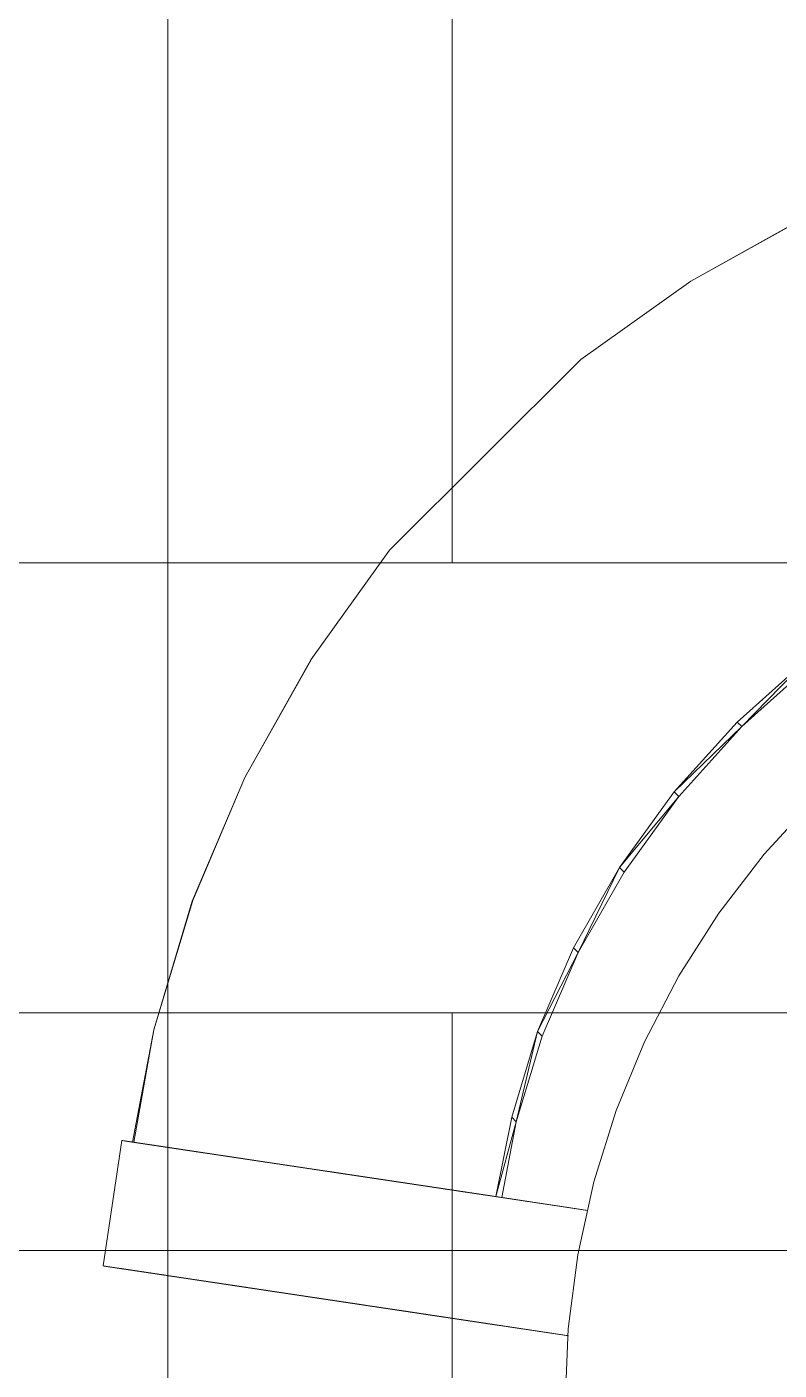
# Model space of a CAD drawing. Extents: x -566 to 72611, y -487 to 32334.
# Drawn here: x 54.28 to 60.97, y 166.58 to 178.51 of the extents above; entities that cross this region are included whole.
import ezdxf

# ---------------------------------------------------------------- set-up
doc = ezdxf.new("R2010")
doc.units = 0
doc.header["$LTSCALE"] = 0.5
doc.header["$MEASUREMENT"] = 0
doc.linetypes.add('HIDDEN', pattern=[0.375, 0.25, -0.125])
doc.layers.add('ceilling', color=141, linetype='CONTINUOUS', lineweight=18)
doc.layers.add('projection', color=153, linetype='HIDDEN', lineweight=9)
doc.layers.add('floor', color=7, linetype='CONTINUOUS', lineweight=5, true_color=0xcfcfcf)
doc.layers.add('layout', color=7, linetype='CONTINUOUS', lineweight=5, true_color=0xcfcfcf)

msp = doc.modelspace()

# ---------------------------------------------------------------- hatches: boundary and pattern name
at = {"layer": 'floor'}
h = msp.add_hatch(dxfattribs=at)
h.set_pattern_fill('ANSI37', color=256, scale=100, angle=45)
h.set_pattern_definition([(90, (243.028, 267.632), (-12.5, 9e-16), []), (180, (243.028, 267.632), (-9e-16, -12.5), [])])
h.paths.add_polyline_path([(253.46925, 349.5), (154.11744, 349.5), (154.11744, 348.5), (101.14781, 348.5), (101.14781, 349.5), (0, 349.5), (0, 344.5), (36, 344.5, -0.33835703), (0, 308.66941), (0, 308.5), (0, 173.75), (253.46925, 173.75)])
h.paths.add_polyline_path([(36, 344.5), (0, 344.5), (0, 308.66941, 0.33835703)], flags=17)
h.paths.add_polyline_path([(253.46925, 173.75), (0, 173.75), (0, 173.74997), (0, 169.75), (253.46925, 169.75)])
h.paths.add_polyline_path([(253.46925, 169.75), (0, 169.75), (0, 149.21137), (36, 149.21137, -0.33835703), (0, 113.38078), (0, 113.21137), (0, 29.94998), (0, -5), (253.46925, -5)])
h.paths.add_polyline_path([(36, 149.21137), (0, 149.21137), (0, 113.38078, 0.33835703)], flags=17)
h.paths.add_polyline_path([(575.25, 169.75), (510, 169.75), (474.75, 169.75), (327.5, 169.75), (285.46925, 169.75), (285.46925, 165.75), (253.46925, 165.75), (253.46925, -5), (263.99725, -5), (263.99725, 95.99051), (287, 95.99051), (287, 97.5), (292, 97.5), (292, -5), (341.25, -5), (341.25, 13.02988), (341.25012, 15.02988), (346.24839, 15.02988, 0.36108524), (374.08728, 41.24999), (346.25012, 41.24999), (346.25012, 42.99999), (341.25, 42.99999), (341.25, 44.99999), (341.25, 97.5), (357.75, 97.5), (405.75, 97.5), (575.25, 97.5)])

# ---------------------------------------------------------------- linework, layer by layer
at = {"layer": 'ceilling'}
for p, q in [((58.06343, 349.5), (58.06343, 173.75)), ((327.5, 173.75), (0, 173.74997)), ((327.5, 169.75), (0, 169.75)), ((58.06343, 169.75), (58.06343, -5))]:
    msp.add_line(p, q, dxfattribs=at)
at = {"layer": 'layout'}
for points in [[(55.08781, 156.91857, -69.72025), (75.89325, 177.7266, -69.73263), (55.08643, 156.91977, -69.73263)], [(75.89325, 177.7266, -69.73263), (55.08781, 156.91857, -69.72025), (75.89455, 177.7253, -69.72025)], [(61.22883, 176.83604, -67.45901), (61.22883, 176.83604, -67.45901), (60.1825, 176.2527, -67.49301), (61.22829, 176.83395, -67.41885)], [(59.2051, 175.55659, -67.51612), (59.2051, 175.55659, -67.51612), (60.1825, 176.2527, -67.49301), (59.20706, 175.5551, -67.55636)], [(59.2051, 175.55659, -67.51612), (59.2051, 175.55659, -67.51612), (57.50632, 173.86343, -67.52867), (59.20542, 175.55519, -67.47594)], [(56.80687, 172.8882, -67.51794), (56.80687, 172.8882, -67.51794), (56.80836, 172.88796, -67.47775), (57.50632, 173.86343, -67.52867)], [(56.80687, 172.8882, -67.51794), (56.80687, 172.8882, -67.51794), (56.80866, 172.88636, -67.55817), (56.21998, 171.84347, -67.49601)], [(60.59625, 172.33523, -76.60426), (60.59625, 172.33523, -76.60426), (60.63689, 172.2944, -77.4938), (61.21859, 172.89183, -76.60138)], [(60.63689, 172.2944, -77.4938), (60.63689, 172.2944, -77.4938), (61.21859, 172.89183, -76.60138), (61.25915, 172.85108, -77.49094)], [(60.59625, 172.33523, -76.60426), (60.59625, 172.33523, -76.60426), (60.03675, 171.71546, -76.60138), (60.63689, 172.2944, -77.4938)], [(60.07731, 171.67471, -77.49094), (60.07731, 171.67471, -77.49094), (60.63689, 172.2944, -77.4938), (60.03675, 171.71546, -76.60138)], [(55.75309, 170.74301, -67.46316), (55.75309, 170.74301, -67.46316), (55.75494, 170.74383, -67.423), (56.21998, 171.84347, -67.49601)], [(60.03675, 171.71546, -76.60138), (60.03675, 171.71546, -76.60138), (59.54914, 171.04306, -76.5928), (60.07731, 171.67471, -77.49094)], [(59.5897, 171.00231, -77.48236), (59.5897, 171.00231, -77.48236), (60.07731, 171.67471, -77.49094), (59.54914, 171.04306, -76.5928)], [(61.2815, 171.64719, -80.51045), (61.2815, 171.64719, -80.51045), (60.83472, 171.16148, -80.51045), (61.2815, 171.64719, -79.38364)], [(60.83472, 171.16148, -79.38364), (60.83472, 171.16148, -79.38364), (61.2815, 171.64719, -79.38364), (60.83472, 171.16148, -80.51045)], [(60.83472, 171.16148, -80.51045), (60.83472, 171.16148, -80.51045), (60.43241, 170.63806, -80.51045), (60.83472, 171.16148, -79.38364)], [(60.43241, 170.63806, -79.38364), (60.43241, 170.63806, -79.38364), (60.83472, 171.16148, -79.38364), (60.43241, 170.63806, -80.51045)], [(59.14154, 170.32904, -76.57867), (59.14154, 170.32904, -76.57867), (59.1821, 170.28829, -77.46822), (59.54914, 171.04306, -76.5928)], [(59.5897, 171.00231, -77.48236), (59.5897, 171.00231, -77.48236), (59.54914, 171.04306, -76.5928), (59.1821, 170.28829, -77.46822)], [(55.75309, 170.74301, -67.46316), (55.75309, 170.74301, -67.46316), (55.75472, 170.74103, -67.50339), (55.41225, 169.6008, -67.41982)], [(60.43241, 170.63806, -80.51045), (60.43241, 170.63806, -80.51045), (60.07748, 170.08102, -80.51045), (60.43241, 170.63806, -79.38364)], [(60.07748, 170.08102, -79.38364), (60.07748, 170.08102, -79.38364), (60.43241, 170.63806, -79.38364), (60.07748, 170.08102, -80.51045)], [(59.14154, 170.32904, -76.57867), (59.14154, 170.32904, -76.57867), (58.82074, 169.58517, -76.55921), (59.1821, 170.28829, -77.46822)], [(58.8613, 169.54442, -77.44877), (58.8613, 169.54442, -77.44877), (59.1821, 170.28829, -77.46822), (58.82074, 169.58517, -76.55921)], [(60.07748, 170.08102, -80.51045), (60.07748, 170.08102, -80.51045), (59.77269, 169.49432, -80.51045), (60.07748, 170.08102, -79.38364)], [(59.77269, 169.49432, -79.38364), (59.77269, 169.49432, -79.38364), (60.07748, 170.08102, -79.38364), (59.77269, 169.49432, -80.51045)], [(55.2332, 168.60109, -67.09033), (55.2332, 168.60109, -67.09033), (55.22258, 168.60268, -67.06297), (55.41225, 169.6008, -67.41982)], [(58.59205, 168.82378, -76.53475), (58.59205, 168.82378, -76.53475), (58.63261, 168.78303, -77.42431), (58.82074, 169.58517, -76.55921)], [(58.8613, 169.54442, -77.44877), (58.8613, 169.54442, -77.44877), (58.82074, 169.58517, -76.55921), (58.63261, 168.78303, -77.42431)], [(59.77269, 169.49432, -80.51045), (59.77269, 169.49432, -80.51045), (59.52022, 168.88253, -80.51045), (59.77269, 169.49432, -79.38364)], [(59.52022, 168.88253, -79.38364), (59.52022, 168.88253, -79.38364), (59.77269, 169.49432, -79.38364), (59.52022, 168.88253, -80.51045)], [(59.52022, 168.88253, -80.51045), (59.52022, 168.88253, -80.51045), (59.322, 168.25015, -80.51045), (59.52022, 168.88253, -79.38364)], [(59.322, 168.25015, -79.38364), (59.322, 168.25015, -79.38364), (59.52022, 168.88253, -79.38364), (59.322, 168.25015, -80.51045)], [(58.59205, 168.82378, -76.53475), (58.59205, 168.82378, -76.53475), (58.44983, 168.11849, -91.33982), (58.63261, 168.78303, -77.42431)], [(58.50498, 168.11018, -91.07691), (58.50498, 168.11018, -91.07691), (58.63261, 168.78303, -77.42431), (58.44983, 168.11849, -91.33982)], [(54.9613, 167.50244, -67.34775), (54.9613, 167.50244, -67.34775), (54.96255, 167.50231, -67.30764), (55.12857, 168.61675, -67.34775)], [(55.12857, 168.61675, -67.34775), (55.12857, 168.61675, -67.34775), (56.14357, 168.46446, -67.56361), (55.21939, 168.60312, -67.56718)], [(56.05469, 168.47779, -67.42873), (56.05469, 168.47779, -67.42873), (56.14357, 168.46446, -67.56361), (55.12857, 168.61675, -67.34775)], [(55.96332, 168.49155, -67.29533), (55.96332, 168.49155, -67.29533), (56.05469, 168.47779, -67.42873), (55.12857, 168.61675, -67.34775)], [(55.12978, 168.61657, -67.30764), (55.12978, 168.61657, -67.30764), (55.96332, 168.49155, -67.29533), (55.12857, 168.61675, -67.34775)], [(55.13552, 168.61574, -67.2679), (55.13552, 168.61574, -67.2679), (55.96332, 168.49155, -67.29533), (55.12978, 168.61657, -67.30764)], [(55.86961, 168.50558, -67.16345), (55.86961, 168.50558, -67.16345), (55.96332, 168.49155, -67.29533), (55.13552, 168.61574, -67.2679)], [(55.14575, 168.61421, -67.22897), (55.14575, 168.61421, -67.22897), (55.86961, 168.50558, -67.16345), (55.13552, 168.61574, -67.2679)], [(55.16033, 168.61201, -67.19132), (55.16033, 168.61201, -67.19132), (55.86961, 168.50558, -67.16345), (55.14575, 168.61421, -67.22897)], [(55.17901, 168.60925, -67.15537), (55.17901, 168.60925, -67.15537), (55.86961, 168.50558, -67.16345), (55.16033, 168.61201, -67.19132)], [(55.84269, 168.50961, -67.12991), (55.84269, 168.50961, -67.12991), (55.86961, 168.50558, -67.16345), (55.17901, 168.60925, -67.15537)], [(55.2017, 168.60583, -67.12155), (55.2017, 168.60583, -67.12155), (55.84269, 168.50961, -67.12991), (55.17901, 168.60925, -67.15537)], [(55.81249, 168.51417, -67.099), (55.81249, 168.51417, -67.099), (55.84269, 168.50961, -67.12991), (55.2017, 168.60583, -67.12155)], [(55.22815, 168.60184, -67.09026), (55.22815, 168.60184, -67.09026), (55.81249, 168.51417, -67.099), (55.2017, 168.60583, -67.12155)], [(55.21939, 168.60312, -67.56718), (55.21939, 168.60312, -67.56718), (56.23003, 168.45149, -67.69993), (55.30749, 168.58988, -67.78764)], [(56.14357, 168.46446, -67.56361), (56.14357, 168.46446, -67.56361), (56.23003, 168.45149, -67.69993), (55.21939, 168.60312, -67.56718)], [(55.77927, 168.51917, -67.07101), (55.77927, 168.51917, -67.07101), (55.81249, 168.51417, -67.099), (55.22815, 168.60184, -67.09026)], [(55.25792, 168.59737, -67.06184), (55.25792, 168.59737, -67.06184), (55.77927, 168.51917, -67.07101), (55.22815, 168.60184, -67.09026)], [(55.74346, 168.52452, -67.0462), (55.74346, 168.52452, -67.0462), (55.77927, 168.51917, -67.07101), (55.25792, 168.59737, -67.06184)], [(55.29084, 168.59242, -67.03663), (55.29084, 168.59242, -67.03663), (55.74346, 168.52452, -67.0462), (55.25792, 168.59737, -67.06184)], [(55.70514, 168.5303, -67.0248), (55.70514, 168.5303, -67.0248), (55.74346, 168.52452, -67.0462), (55.29084, 168.59242, -67.03663)], [(55.3263, 168.58707, -67.01492), (55.3263, 168.58707, -67.01492), (55.70514, 168.5303, -67.0248), (55.29084, 168.59242, -67.03663)], [(55.30749, 168.58988, -67.78764), (55.30749, 168.58988, -67.78764), (56.39535, 168.42676, -67.97672), (55.39279, 168.57712, -68.00909)], [(56.31394, 168.43891, -67.83765), (56.31394, 168.43891, -67.83765), (56.39535, 168.42676, -67.97672), (55.30749, 168.58988, -67.78764)], [(56.23003, 168.45149, -67.69993), (56.23003, 168.45149, -67.69993), (56.31394, 168.43891, -67.83765), (55.30749, 168.58988, -67.78764)], [(55.66498, 168.53631, -67.00702), (55.66498, 168.53631, -67.00702), (55.70514, 168.5303, -67.0248), (55.3263, 168.58707, -67.01492)], [(55.34874, 168.58374, -67.00424), (55.34874, 168.58374, -67.00424), (55.66498, 168.53631, -67.00702), (55.3263, 168.58707, -67.01492)], [(55.62313, 168.54254, -66.99302), (55.62313, 168.54254, -66.99302), (55.66498, 168.53631, -67.00702), (55.34874, 168.58374, -67.00424)], [(55.40361, 168.5755, -66.983), (55.40361, 168.5755, -66.983), (55.62313, 168.54254, -66.99302), (55.34874, 168.58374, -67.00424)], [(55.34874, 168.58374, -67.00424), (55.34874, 168.58374, -67.00424), (55.36405, 168.58142, -66.99698), (55.40361, 168.5755, -66.983)], [(55.39279, 168.57712, -68.00909), (55.39279, 168.57712, -68.00909), (56.47426, 168.41488, -68.11711), (55.47519, 168.56476, -68.23151)], [(56.39535, 168.42676, -67.97672), (56.39535, 168.42676, -67.97672), (56.47426, 168.41488, -68.11711), (55.39279, 168.57712, -68.00909)], [(55.58003, 168.54907, -66.98292), (55.58003, 168.54907, -66.98292), (55.62313, 168.54254, -66.99302), (55.40361, 168.5755, -66.983)], [(55.44753, 168.56892, -66.97688), (55.44753, 168.56892, -66.97688), (55.58003, 168.54907, -66.98292), (55.40361, 168.5755, -66.983)], [(55.53611, 168.55564, -66.97684), (55.53611, 168.55564, -66.97684), (55.58003, 168.54907, -66.98292), (55.44753, 168.56892, -66.97688)], [(55.49176, 168.5623, -66.97481), (55.49176, 168.5623, -66.97481), (55.53611, 168.55564, -66.97684), (55.44753, 168.56892, -66.97688)], [(55.47519, 168.56476, -68.23151), (55.47519, 168.56476, -68.23151), (56.62436, 168.3924, -68.40167), (55.55488, 168.55279, -68.45486)], [(56.55063, 168.4034, -68.25877), (56.55063, 168.4034, -68.25877), (56.62436, 168.3924, -68.40167), (55.47519, 168.56476, -68.23151)], [(56.47426, 168.41488, -68.11711), (56.47426, 168.41488, -68.11711), (56.55063, 168.4034, -68.25877), (55.47519, 168.56476, -68.23151)], [(55.55488, 168.55279, -68.45486), (55.55488, 168.55279, -68.45486), (56.69546, 168.3817, -68.54575), (55.63158, 168.54131, -68.6791)], [(56.62436, 168.3924, -68.40167), (56.62436, 168.3924, -68.40167), (56.69546, 168.3817, -68.54575), (55.55488, 168.55279, -68.45486)], [(55.63158, 168.54131, -68.6791), (55.63158, 168.54131, -68.6791), (56.8299, 168.36154, -68.83732), (55.70558, 168.53022, -68.90421)], [(56.76402, 168.3714, -68.69098), (56.76402, 168.3714, -68.69098), (56.8299, 168.36154, -68.83732), (55.63158, 168.54131, -68.6791)], [(56.69546, 168.3817, -68.54575), (56.69546, 168.3817, -68.54575), (56.76402, 168.3714, -68.69098), (55.63158, 168.54131, -68.6791)], [(55.70558, 168.53022, -68.90421), (55.70558, 168.53022, -68.90421), (56.90173, 168.35071, -69.07613), (55.77668, 168.51952, -69.13014)], [(56.8299, 168.36154, -68.83732), (56.8299, 168.36154, -68.83732), (56.90173, 168.35071, -69.07613), (55.70558, 168.53022, -68.90421)], [(55.77668, 168.51952, -69.13014), (55.77668, 168.51952, -69.13014), (56.97059, 168.34036, -69.31577), (55.84484, 168.50935, -69.35687)], [(56.90173, 168.35071, -69.07613), (56.90173, 168.35071, -69.07613), (56.97059, 168.34036, -69.31577), (55.77668, 168.51952, -69.13014)], [(55.84484, 168.50935, -69.35687), (55.84484, 168.50935, -69.35687), (57.03603, 168.33059, -69.55508), (55.91021, 168.49949, -69.58437)], [(56.97059, 168.34036, -69.31577), (56.97059, 168.34036, -69.31577), (57.03603, 168.33059, -69.55508), (55.84484, 168.50935, -69.35687)], [(55.91021, 168.49949, -69.58437), (55.91021, 168.49949, -69.58437), (57.08923, 168.32257, -69.75571), (55.97294, 168.49011, -69.81377)], [(57.03603, 168.33059, -69.55508), (57.03603, 168.33059, -69.55508), (57.08923, 168.32257, -69.75571), (55.91021, 168.49949, -69.58437)], [(55.97294, 168.49011, -69.81377), (55.97294, 168.49011, -69.81377), (57.14143, 168.31476, -69.95543), (56.02467, 168.48235, -70.00896)], [(57.08923, 168.32257, -69.75571), (57.08923, 168.32257, -69.75571), (57.14143, 168.31476, -69.95543), (55.97294, 168.49011, -69.81377)], [(56.02467, 168.48235, -70.00896), (56.02467, 168.48235, -70.00896), (57.19303, 168.30705, -70.1553), (56.07609, 168.47463, -70.20546)], [(57.14143, 168.31476, -69.95543), (57.14143, 168.31476, -69.95543), (57.19303, 168.30705, -70.1553), (56.02467, 168.48235, -70.00896)], [(56.07609, 168.47463, -70.20546), (56.07609, 168.47463, -70.20546), (57.24386, 168.29942, -70.35532), (56.12679, 168.46705, -70.40212)], [(57.19303, 168.30705, -70.1553), (57.19303, 168.30705, -70.1553), (57.24386, 168.29942, -70.35532), (56.07609, 168.47463, -70.20546)], [(56.12679, 168.46705, -70.40212), (56.12679, 168.46705, -70.40212), (57.29412, 168.29192, -70.55549), (56.17696, 168.45947, -70.59894)], [(57.24386, 168.29942, -70.35532), (57.24386, 168.29942, -70.35532), (57.29412, 168.29192, -70.55549), (56.12679, 168.46705, -70.40212)], [(56.17696, 168.45947, -70.59894), (56.17696, 168.45947, -70.59894), (57.34369, 168.28443, -70.75581), (56.22632, 168.4521, -70.7959)], [(57.29412, 168.29192, -70.55549), (57.29412, 168.29192, -70.55549), (57.34369, 168.28443, -70.75581), (56.17696, 168.45947, -70.59894)], [(56.22632, 168.4521, -70.7959), (56.22632, 168.4521, -70.7959), (57.39257, 168.27711, -70.95628), (56.27516, 168.44474, -70.99301)], [(57.34369, 168.28443, -70.75581), (57.34369, 168.28443, -70.75581), (57.39257, 168.27711, -70.95628), (56.22632, 168.4521, -70.7959)], [(56.27516, 168.44474, -70.99301), (56.27516, 168.44474, -70.99301), (57.44085, 168.26988, -71.1569), (56.32326, 168.4375, -71.19027)], [(57.39257, 168.27711, -70.95628), (57.39257, 168.27711, -70.95628), (57.44085, 168.26988, -71.1569), (56.27516, 168.44474, -70.99301)], [(57.35858, 168.28219, -96.8737), (57.35858, 168.28219, -96.8737), (56.278, 168.4443, -96.69225), (57.4569, 168.26742, -96.34516)], [(56.37641, 168.42961, -96.16259), (56.37641, 168.42961, -96.16259), (57.4569, 168.26742, -96.34516), (56.278, 168.4443, -96.69225)], [(56.32326, 168.4375, -71.19027), (56.32326, 168.4375, -71.19027), (57.48835, 168.26273, -71.35767), (56.37068, 168.43045, -71.38766)], [(57.44085, 168.26988, -71.1569), (57.44085, 168.26988, -71.1569), (57.48835, 168.26273, -71.35767), (56.32326, 168.4375, -71.19027)], [(56.37068, 168.43045, -71.38766), (56.37068, 168.43045, -71.38766), (57.53529, 168.25572, -71.55856), (56.41744, 168.42343, -71.58521)], [(57.48835, 168.26273, -71.35767), (57.48835, 168.26273, -71.35767), (57.53529, 168.25572, -71.55856), (56.37068, 168.43045, -71.38766)], [(57.55617, 168.25256, -95.81737), (57.55617, 168.25256, -95.81737), (57.4569, 168.26742, -96.34516), (56.37641, 168.42961, -96.16259)], [(56.4762, 168.41458, -95.63255), (56.4762, 168.41458, -95.63255), (57.55617, 168.25256, -95.81737), (56.37641, 168.42961, -96.16259)], [(56.41744, 168.42343, -71.58521), (56.41744, 168.42343, -71.58521), (57.58154, 168.2487, -71.75961), (56.46361, 168.41651, -71.78289)], [(57.53529, 168.25572, -71.55856), (57.53529, 168.25572, -71.55856), (57.58154, 168.2487, -71.75961), (56.41744, 168.42343, -71.58521)], [(56.46361, 168.41651, -71.78289), (56.46361, 168.41651, -71.78289), (57.62697, 168.24191, -71.9604), (56.50912, 168.40962, -71.98071)], [(57.58154, 168.2487, -71.75961), (57.58154, 168.2487, -71.75961), (57.62697, 168.24191, -71.9604), (56.46361, 168.41651, -71.78289)], [(57.65674, 168.23744, -95.28979), (57.65674, 168.23744, -95.28979), (57.55617, 168.25256, -95.81737), (56.4762, 168.41458, -95.63255)], [(56.57725, 168.39941, -95.10271), (56.57725, 168.39941, -95.10271), (57.65674, 168.23744, -95.28979), (56.4762, 168.41458, -95.63255)], [(56.50912, 168.40962, -71.98071), (56.50912, 168.40962, -71.98071), (57.62697, 168.24191, -71.9604), (56.55408, 168.40287, -72.17908)], [(56.55408, 168.40287, -72.17908), (56.55408, 168.40287, -72.17908), (57.86607, 168.20605, -73.02425), (56.79288, 168.36706, -73.24213)], [(57.62697, 168.24191, -71.9604), (57.62697, 168.24191, -71.9604), (57.86607, 168.20605, -73.02425), (56.55408, 168.40287, -72.17908)], [(57.75856, 168.22218, -94.76241), (57.75856, 168.22218, -94.76241), (57.65674, 168.23744, -95.28979), (56.57725, 168.39941, -95.10271)], [(56.67937, 168.38411, -94.5731), (56.67937, 168.38411, -94.5731), (57.75856, 168.22218, -94.76241), (56.57725, 168.39941, -95.10271)], [(57.86154, 168.20671, -94.23525), (57.86154, 168.20671, -94.23525), (57.75856, 168.22218, -94.76241), (56.67937, 168.38411, -94.5731)], [(56.78283, 168.36859, -94.04369), (56.78283, 168.36859, -94.04369), (57.86154, 168.20671, -94.23525), (56.67937, 168.38411, -94.5731)], [(57.96573, 168.19106, -93.70831), (57.96573, 168.19106, -93.70831), (57.86154, 168.20671, -94.23525), (56.78283, 168.36859, -94.04369)], [(56.78283, 168.36859, -94.04369), (56.78283, 168.36859, -94.04369), (57.96573, 168.19106, -93.70831), (56.88749, 168.3529, -93.5145)], [(56.79288, 168.36706, -73.24213), (56.79288, 168.36706, -73.24213), (58.56784, 168.10076, -76.14727), (57.49064, 168.26242, -76.3473)], [(57.86607, 168.20605, -73.02425), (57.86607, 168.20605, -73.02425), (58.56784, 168.10076, -76.14727), (56.79288, 168.36706, -73.24213)], [(58.07118, 168.17528, -93.18158), (58.07118, 168.17528, -93.18158), (57.96573, 168.19106, -93.70831), (56.88749, 168.3529, -93.5145)], [(56.99332, 168.33699, -92.98553), (56.99332, 168.33699, -92.98553), (58.07118, 168.17528, -93.18158), (56.88749, 168.3529, -93.5145)], [(58.17778, 168.15928, -92.65508), (58.17778, 168.15928, -92.65508), (58.07118, 168.17528, -93.18158), (56.99332, 168.33699, -92.98553)], [(57.1004, 168.32094, -92.45678), (57.1004, 168.32094, -92.45678), (58.17778, 168.15928, -92.65508), (56.99332, 168.33699, -92.98553)], [(58.2856, 168.1431, -92.1288), (58.2856, 168.1431, -92.1288), (58.17778, 168.15928, -92.65508), (57.1004, 168.32094, -92.45678)], [(57.20878, 168.30464, -91.92825), (57.20878, 168.30464, -91.92825), (58.2856, 168.1431, -92.1288), (57.1004, 168.32094, -92.45678)], [(58.39467, 168.1268, -91.60274), (58.39467, 168.1268, -91.60274), (58.2856, 168.1431, -92.1288), (57.20878, 168.30464, -91.92825)], [(57.31828, 168.28824, -91.39996), (57.31828, 168.28824, -91.39996), (58.39467, 168.1268, -91.60274), (57.20878, 168.30464, -91.92825)], [(58.50498, 168.11018, -91.07691), (58.50498, 168.11018, -91.07691), (58.39467, 168.1268, -91.60274), (57.31828, 168.28824, -91.39996)], [(57.42899, 168.27167, -90.87189), (57.42899, 168.27167, -90.87189), (58.50498, 168.11018, -91.07691), (57.31828, 168.28824, -91.39996)], [(58.61686, 168.09339, -90.54951), (58.61686, 168.09339, -90.54951), (58.50498, 168.11018, -91.07691), (57.42899, 168.27167, -90.87189)], [(57.54051, 168.25488, -90.34601), (57.54051, 168.25488, -90.34601), (58.61686, 168.09339, -90.54951), (57.42899, 168.27167, -90.87189)], [(57.49064, 168.26242, -76.3473), (57.49064, 168.26242, -76.3473), (59.25068, 167.99831, -79.80917), (58.16501, 168.16121, -79.9634)], [(58.56784, 168.10076, -76.14727), (58.56784, 168.10076, -76.14727), (59.25068, 167.99831, -79.80917), (57.49064, 168.26242, -76.3473)], [(58.73114, 168.07625, -89.99577), (58.73114, 168.07625, -89.99577), (58.61686, 168.09339, -90.54951), (57.54051, 168.25488, -90.34601)], [(57.65299, 168.23801, -89.80136), (57.65299, 168.23801, -89.80136), (58.73114, 168.07625, -89.99577), (57.54051, 168.25488, -90.34601)], [(58.83848, 168.06012, -89.4389), (58.83848, 168.06012, -89.4389), (58.73114, 168.07625, -89.99577), (57.65299, 168.23801, -89.80136)], [(57.75783, 168.22231, -89.25737), (57.75783, 168.22231, -89.25737), (58.83848, 168.06012, -89.4389), (57.65299, 168.23801, -89.80136)], [(58.9384, 168.04522, -88.8808), (58.9384, 168.04522, -88.8808), (58.83848, 168.06012, -89.4389), (57.75783, 168.22231, -89.25737)], [(57.8555, 168.20759, -88.71218), (57.8555, 168.20759, -88.71218), (58.9384, 168.04522, -88.8808), (57.75783, 168.22231, -89.25737)], [(59.03099, 168.03128, -88.32154), (59.03099, 168.03128, -88.32154), (58.9384, 168.04522, -88.8808), (57.8555, 168.20759, -88.71218)], [(57.94593, 168.19408, -88.16586), (57.94593, 168.19408, -88.16586), (59.03099, 168.03128, -88.32154), (57.8555, 168.20759, -88.71218)], [(59.11624, 168.01848, -87.76122), (59.11624, 168.01848, -87.76122), (59.03099, 168.03128, -88.32154), (57.94593, 168.19408, -88.16586)], [(58.0292, 168.18155, -87.61851), (58.0292, 168.18155, -87.61851), (59.11624, 168.01848, -87.76122), (57.94593, 168.19408, -88.16586)], [(59.19399, 168.00682, -87.19993), (59.19399, 168.00682, -87.19993), (59.11624, 168.01848, -87.76122), (58.0292, 168.18155, -87.61851)], [(58.10517, 168.17019, -87.07021), (58.10517, 168.17019, -87.07021), (59.19399, 168.00682, -87.19993), (58.0292, 168.18155, -87.61851)], [(59.26435, 167.99625, -86.63776), (59.26435, 167.99625, -86.63776), (59.19399, 168.00682, -87.19993), (58.10517, 168.17019, -87.07021)], [(58.17386, 168.15985, -86.52105), (58.17386, 168.15985, -86.52105), (59.26435, 167.99625, -86.63776), (58.10517, 168.17019, -87.07021)], [(59.322, 168.25015, -80.51045), (59.322, 168.25015, -80.51045), (59.17958, 167.60185, -80.51045), (59.322, 168.25015, -79.38364)], [(59.17958, 167.60185, -79.38364), (59.17958, 167.60185, -79.38364), (59.322, 168.25015, -79.38364), (59.17958, 167.60185, -80.51045)], [(59.17958, 167.60185, -80.51045), (59.17958, 167.60185, -80.51045), (59.09389, 166.94268, -80.51045), (59.17958, 167.60185, -79.38364)], [(59.09389, 166.94268, -79.38364), (59.09389, 166.94268, -79.38364), (59.17958, 167.60185, -79.38364), (59.09389, 166.94268, -80.51045)], [(54.9613, 167.50244, -67.34775), (54.9613, 167.50244, -67.34775), (55.05225, 167.48876, -67.56718), (55.97634, 167.3502, -67.56361)], [(55.88746, 167.36352, -67.42873), (55.88746, 167.36352, -67.42873), (54.9613, 167.50244, -67.34775), (55.97634, 167.3502, -67.56361)], [(55.79613, 167.37716, -67.29533), (55.79613, 167.37716, -67.29533), (54.9613, 167.50244, -67.34775), (55.88746, 167.36352, -67.42873)], [(54.96255, 167.50231, -67.30764), (54.96255, 167.50231, -67.30764), (54.9613, 167.50244, -67.34775), (55.79613, 167.37716, -67.29533)], [(54.96833, 167.50134, -67.2679), (54.96833, 167.50134, -67.2679), (54.96255, 167.50231, -67.30764), (55.79613, 167.37716, -67.29533)], [(55.70233, 167.39127, -67.16345), (55.70233, 167.39127, -67.16345), (54.96833, 167.50134, -67.2679), (55.79613, 167.37716, -67.29533)], [(54.97856, 167.49981, -67.22897), (54.97856, 167.49981, -67.22897), (54.96833, 167.50134, -67.2679), (55.70233, 167.39127, -67.16345)], [(54.99314, 167.49762, -67.19132), (54.99314, 167.49762, -67.19132), (54.97856, 167.49981, -67.22897), (55.70233, 167.39127, -67.16345)], [(55.01182, 167.49486, -67.15537), (55.01182, 167.49486, -67.15537), (54.99314, 167.49762, -67.19132), (55.70233, 167.39127, -67.16345)], [(55.67545, 167.39535, -67.12991), (55.67545, 167.39535, -67.12991), (55.01182, 167.49486, -67.15537), (55.70233, 167.39127, -67.16345)], [(55.03456, 167.49148, -67.12155), (55.03456, 167.49148, -67.12155), (55.01182, 167.49486, -67.15537), (55.67545, 167.39535, -67.12991)], [(55.6453, 167.39978, -67.099), (55.6453, 167.39978, -67.099), (55.03456, 167.49148, -67.12155), (55.67545, 167.39535, -67.12991)], [(55.061, 167.48749, -67.09026), (55.061, 167.48749, -67.09026), (55.03456, 167.49148, -67.12155), (55.6453, 167.39978, -67.099)], [(55.05225, 167.48876, -67.56718), (55.05225, 167.48876, -67.56718), (55.14026, 167.47561, -67.78764), (56.0628, 167.33722, -67.69993)], [(55.97634, 167.3502, -67.56361), (55.97634, 167.3502, -67.56361), (55.05225, 167.48876, -67.56718), (56.0628, 167.33722, -67.69993)], [(55.61212, 167.40482, -67.07101), (55.61212, 167.40482, -67.07101), (55.061, 167.48749, -67.09026), (55.6453, 167.39978, -67.099)], [(55.09077, 167.48302, -67.06184), (55.09077, 167.48302, -67.06184), (55.061, 167.48749, -67.09026), (55.61212, 167.40482, -67.07101)], [(55.57618, 167.41021, -67.0462), (55.57618, 167.41021, -67.0462), (55.09077, 167.48302, -67.06184), (55.61212, 167.40482, -67.07101)], [(55.12356, 167.47811, -67.03663), (55.12356, 167.47811, -67.03663), (55.09077, 167.48302, -67.06184), (55.57618, 167.41021, -67.0462)], [(55.538, 167.41595, -67.0248), (55.538, 167.41595, -67.0248), (55.12356, 167.47811, -67.03663), (55.57618, 167.41021, -67.0462)], [(55.15907, 167.47281, -67.01492), (55.15907, 167.47281, -67.01492), (55.12356, 167.47811, -67.03663), (55.538, 167.41595, -67.0248)], [(55.14026, 167.47561, -67.78764), (55.14026, 167.47561, -67.78764), (55.22551, 167.46281, -68.0091), (56.22816, 167.31237, -67.97672)], [(56.0628, 167.33722, -67.69993), (56.0628, 167.33722, -67.69993), (55.14026, 167.47561, -67.78764), (56.1468, 167.32455, -67.83765)], [(56.22816, 167.31237, -67.97672), (56.22816, 167.31237, -67.97672), (55.14026, 167.47561, -67.78764), (56.1468, 167.32455, -67.83765)], [(55.49779, 167.42191, -67.00702), (55.49779, 167.42191, -67.00702), (55.15907, 167.47281, -67.01492), (55.538, 167.41595, -67.0248)], [(55.18159, 167.46939, -67.00424), (55.18159, 167.46939, -67.00424), (55.15907, 167.47281, -67.01492), (55.49779, 167.42191, -67.00702)], [(55.4559, 167.42827, -66.99302), (55.4559, 167.42827, -66.99302), (55.18159, 167.46939, -67.00424), (55.49779, 167.42191, -67.00702)], [(55.23634, 167.46119, -66.983), (55.23634, 167.46119, -66.983), (55.18159, 167.46939, -67.00424), (55.4559, 167.42827, -66.99302)], [(55.22551, 167.46281, -68.0091), (55.22551, 167.46281, -68.0091), (55.30804, 167.45041, -68.23151), (56.30712, 167.30053, -68.11711)], [(56.22816, 167.31237, -67.97672), (56.22816, 167.31237, -67.97672), (55.22551, 167.46281, -68.0091), (56.30712, 167.30053, -68.11711)], [(55.41284, 167.43467, -66.98292), (55.41284, 167.43467, -66.98292), (55.23634, 167.46119, -66.983), (55.4559, 167.42827, -66.99302)], [(55.28026, 167.45461, -66.97688), (55.28026, 167.45461, -66.97688), (55.23634, 167.46119, -66.983), (55.41284, 167.43467, -66.98292)], [(55.36896, 167.44129, -66.97684), (55.36896, 167.44129, -66.97684), (55.28026, 167.45461, -66.97688), (55.41284, 167.43467, -66.98292)], [(55.32461, 167.44795, -66.97481), (55.32461, 167.44795, -66.97481), (55.28026, 167.45461, -66.97688), (55.36896, 167.44129, -66.97684)], [(55.30804, 167.45041, -68.23151), (55.30804, 167.45041, -68.23151), (55.3876, 167.43848, -68.45486), (56.45717, 167.278, -68.40167)], [(56.38348, 167.28905, -68.25877), (56.38348, 167.28905, -68.25877), (55.30804, 167.45041, -68.23151), (56.45717, 167.278, -68.40167)], [(56.30712, 167.30053, -68.11711), (56.30712, 167.30053, -68.11711), (55.30804, 167.45041, -68.23151), (56.38348, 167.28905, -68.25877)], [(55.3876, 167.43848, -68.45486), (55.3876, 167.43848, -68.45486), (55.46444, 167.42695, -68.6791), (56.52831, 167.26735, -68.54575)], [(56.45717, 167.278, -68.40167), (56.45717, 167.278, -68.40167), (55.3876, 167.43848, -68.45486), (56.52831, 167.26735, -68.54575)], [(55.46444, 167.42695, -68.6791), (55.46444, 167.42695, -68.6791), (55.53839, 167.41582, -68.90421), (56.66271, 167.24714, -68.83732)], [(56.59687, 167.25705, -68.69098), (56.59687, 167.25705, -68.69098), (55.46444, 167.42695, -68.6791), (56.66271, 167.24714, -68.83732)], [(56.52831, 167.26735, -68.54575), (56.52831, 167.26735, -68.54575), (55.46444, 167.42695, -68.6791), (56.59687, 167.25705, -68.69098)], [(55.53839, 167.41582, -68.90421), (55.53839, 167.41582, -68.90421), (55.6094, 167.40521, -69.13013), (56.73458, 167.23636, -69.07613)], [(56.66271, 167.24714, -68.83732), (56.66271, 167.24714, -68.83732), (55.53839, 167.41582, -68.90421), (56.73458, 167.23636, -69.07613)], [(55.6094, 167.40521, -69.13013), (55.6094, 167.40521, -69.13013), (55.67765, 167.39495, -69.35687), (56.80335, 167.2261, -69.31577)], [(56.73458, 167.23636, -69.07613), (56.73458, 167.23636, -69.07613), (55.6094, 167.40521, -69.13013), (56.80335, 167.2261, -69.31577)], [(55.67765, 167.39495, -69.35687), (55.67765, 167.39495, -69.35687), (55.74297, 167.38522, -69.58437), (56.86889, 167.21624, -69.55508)], [(56.80335, 167.2261, -69.31577), (56.80335, 167.2261, -69.31577), (55.67765, 167.39495, -69.35687), (56.86889, 167.21624, -69.55508)], [(55.74297, 167.38522, -69.58437), (55.74297, 167.38522, -69.58437), (55.80579, 167.37575, -69.81377), (56.922, 167.2083, -69.75571)], [(56.86889, 167.21624, -69.55508), (56.86889, 167.21624, -69.55508), (55.74297, 167.38522, -69.58437), (56.922, 167.2083, -69.75571)], [(55.80579, 167.37575, -69.81377), (55.80579, 167.37575, -69.81377), (55.85752, 167.36799, -70.00895), (56.97429, 167.20041, -69.95543)], [(56.922, 167.2083, -69.75571), (56.922, 167.2083, -69.75571), (55.80579, 167.37575, -69.81377), (56.97429, 167.20041, -69.95543)], [(55.85752, 167.36799, -70.00895), (55.85752, 167.36799, -70.00895), (55.9089, 167.36024, -70.20546), (57.02584, 167.19265, -70.1553)], [(56.97429, 167.20041, -69.95543), (56.97429, 167.20041, -69.95543), (55.85752, 167.36799, -70.00895), (57.02584, 167.19265, -70.1553)], [(55.9089, 167.36024, -70.20546), (55.9089, 167.36024, -70.20546), (55.9596, 167.35265, -70.40212), (57.07671, 167.18507, -70.35532)], [(57.02584, 167.19265, -70.1553), (57.02584, 167.19265, -70.1553), (55.9089, 167.36024, -70.20546), (57.07671, 167.18507, -70.35532)], [(55.9596, 167.35265, -70.40212), (55.9596, 167.35265, -70.40212), (56.00969, 167.34516, -70.59894), (57.12693, 167.17753, -70.55549)], [(57.07671, 167.18507, -70.35532), (57.07671, 167.18507, -70.35532), (55.9596, 167.35265, -70.40212), (57.12693, 167.17753, -70.55549)], [(56.00969, 167.34516, -70.59894), (56.00969, 167.34516, -70.59894), (56.05913, 167.3377, -70.7959), (57.17654, 167.17008, -70.75581)], [(57.12693, 167.17753, -70.55549), (57.12693, 167.17753, -70.55549), (56.00969, 167.34516, -70.59894), (57.17654, 167.17008, -70.75581)], [(56.05913, 167.3377, -70.7959), (56.05913, 167.3377, -70.7959), (56.10788, 167.33043, -70.99301), (57.22543, 167.16276, -70.95628)], [(57.17654, 167.17008, -70.75581), (57.17654, 167.17008, -70.75581), (56.05913, 167.3377, -70.7959), (57.22543, 167.16276, -70.95628)], [(56.10788, 167.33043, -70.99301), (56.10788, 167.33043, -70.99301), (56.15599, 167.32319, -71.19027), (57.27366, 167.15548, -71.1569)], [(57.22543, 167.16276, -70.95628), (57.22543, 167.16276, -70.95628), (56.10788, 167.33043, -70.99301), (57.27366, 167.15548, -71.1569)], [(57.19143, 167.16784, -96.8737), (57.19143, 167.16784, -96.8737), (57.28962, 167.15311, -96.34516), (56.11086, 167.32995, -96.69225)], [(56.20922, 167.31522, -96.16259), (56.20922, 167.31522, -96.16259), (56.11086, 167.32995, -96.69225), (57.28962, 167.15311, -96.34516)], [(56.15599, 167.32319, -71.19027), (56.15599, 167.32319, -71.19027), (56.20349, 167.31605, -71.38766), (57.3212, 167.14838, -71.35767)], [(57.27366, 167.15548, -71.1569), (57.27366, 167.15548, -71.1569), (56.15599, 167.32319, -71.19027), (57.3212, 167.14838, -71.35767)], [(56.20349, 167.31605, -71.38766), (56.20349, 167.31605, -71.38766), (56.2503, 167.30908, -71.58521), (57.3681, 167.14132, -71.55856)], [(57.3212, 167.14838, -71.35767), (57.3212, 167.14838, -71.35767), (56.20349, 167.31605, -71.38766), (57.3681, 167.14132, -71.55856)], [(57.38903, 167.13821, -95.81737), (57.38903, 167.13821, -95.81737), (56.20922, 167.31522, -96.16259), (57.28962, 167.15311, -96.34516)], [(56.30906, 167.30023, -95.63255), (56.30906, 167.30023, -95.63255), (56.20922, 167.31522, -96.16259), (57.38903, 167.13821, -95.81737)], [(56.2503, 167.30908, -71.58521), (56.2503, 167.30908, -71.58521), (56.29642, 167.30211, -71.78289), (57.41431, 167.13444, -71.75961)], [(57.3681, 167.14132, -71.55856), (57.3681, 167.14132, -71.55856), (56.2503, 167.30908, -71.58521), (57.41431, 167.13444, -71.75961)], [(56.29642, 167.30211, -71.78289), (56.29642, 167.30211, -71.78289), (56.34189, 167.29536, -71.98071), (57.45982, 167.12756, -71.9604)], [(57.41431, 167.13444, -71.75961), (57.41431, 167.13444, -71.75961), (56.29642, 167.30211, -71.78289), (57.45982, 167.12756, -71.9604)], [(57.48959, 167.12309, -95.28979), (57.48959, 167.12309, -95.28979), (56.30906, 167.30023, -95.63255), (57.38903, 167.13821, -95.81737)], [(56.40997, 167.2851, -95.10271), (56.40997, 167.2851, -95.10271), (56.30906, 167.30023, -95.63255), (57.48959, 167.12309, -95.28979)], [(56.34189, 167.29536, -71.98071), (56.34189, 167.29536, -71.98071), (56.3868, 167.28856, -72.17908), (57.45982, 167.12756, -71.9604)], [(56.3868, 167.28856, -72.17908), (56.3868, 167.28856, -72.17908), (56.62573, 167.25271, -73.24213), (57.69888, 167.09166, -73.02425)], [(57.45982, 167.12756, -71.9604), (57.45982, 167.12756, -71.9604), (56.3868, 167.28856, -72.17908), (57.69888, 167.09166, -73.02425)], [(56.62573, 167.25271, -73.24213), (56.62573, 167.25271, -73.24213), (56.3868, 167.28856, -72.17908), (57.32345, 167.14803, -76.34729)], [(57.59128, 167.10787, -94.76241), (57.59128, 167.10787, -94.76241), (56.40997, 167.2851, -95.10271), (57.48959, 167.12309, -95.28979)], [(56.51222, 167.26976, -94.5731), (56.51222, 167.26976, -94.5731), (56.40997, 167.2851, -95.10271), (57.59128, 167.10787, -94.76241)], [(57.69431, 167.09244, -94.23525), (57.69431, 167.09244, -94.23525), (56.51222, 167.26976, -94.5731), (57.59128, 167.10787, -94.76241)], [(56.61564, 167.2542, -94.04369), (56.61564, 167.2542, -94.04369), (56.51222, 167.26976, -94.5731), (57.69431, 167.09244, -94.23525)], [(57.7985, 167.07679, -93.70831), (57.7985, 167.07679, -93.70831), (56.61564, 167.2542, -94.04369), (57.69431, 167.09244, -94.23525)], [(56.7203, 167.2385, -93.5145), (56.7203, 167.2385, -93.5145), (56.61564, 167.2542, -94.04369), (57.7985, 167.07679, -93.70831)], [(56.62573, 167.25271, -73.24213), (56.62573, 167.25271, -73.24213), (57.32345, 167.14803, -76.34729), (58.40057, 166.98645, -76.14727)], [(57.69888, 167.09166, -73.02425), (57.69888, 167.09166, -73.02425), (56.62573, 167.25271, -73.24213), (58.40057, 166.98645, -76.14727)], [(57.9039, 167.06097, -93.18159), (57.9039, 167.06097, -93.18159), (56.7203, 167.2385, -93.5145), (57.7985, 167.07679, -93.70831)], [(56.82618, 167.22264, -92.98553), (56.82618, 167.22264, -92.98553), (56.7203, 167.2385, -93.5145), (57.9039, 167.06097, -93.18159)], [(58.01064, 167.04493, -92.65508), (58.01064, 167.04493, -92.65508), (56.82618, 167.22264, -92.98553), (57.9039, 167.06097, -93.18159)], [(56.93326, 167.20659, -92.45678), (56.93326, 167.20659, -92.45678), (56.82618, 167.22264, -92.98553), (58.01064, 167.04493, -92.65508)], [(58.11845, 167.02875, -92.1288), (58.11845, 167.02875, -92.1288), (56.93326, 167.20659, -92.45678), (58.01064, 167.04493, -92.65508)], [(57.04155, 167.19037, -91.92825), (57.04155, 167.19037, -91.92825), (56.93326, 167.20659, -92.45678), (58.11845, 167.02875, -92.1288)], [(58.22748, 167.0124, -91.60274), (58.22748, 167.0124, -91.60274), (57.04155, 167.19037, -91.92825), (58.11845, 167.02875, -92.1288)], [(57.15109, 167.17385, -91.39996), (57.15109, 167.17385, -91.39996), (57.04155, 167.19037, -91.92825), (58.22748, 167.0124, -91.60274)], [(58.33771, 166.99587, -91.07691), (58.33771, 166.99587, -91.07691), (57.15109, 167.17385, -91.39996), (58.22748, 167.0124, -91.60274)], [(57.2618, 167.15728, -90.87189), (57.2618, 167.15728, -90.87189), (57.15109, 167.17385, -91.39996), (58.33771, 166.99587, -91.07691)], [(58.44958, 166.97908, -90.54951), (58.44958, 166.97908, -90.54951), (57.2618, 167.15728, -90.87189), (58.33771, 166.99587, -91.07691)], [(57.37337, 167.14053, -90.34601), (57.37337, 167.14053, -90.34601), (57.2618, 167.15728, -90.87189), (58.44958, 166.97908, -90.54951)], [(57.32345, 167.14803, -76.34729), (57.32345, 167.14803, -76.34729), (57.99774, 167.0469, -79.9634), (59.08353, 166.88396, -79.80917)], [(58.40057, 166.98645, -76.14727), (58.40057, 166.98645, -76.14727), (57.32345, 167.14803, -76.34729), (59.08353, 166.88396, -79.80917)], [(58.56395, 166.96186, -89.99577), (58.56395, 166.96186, -89.99577), (57.37337, 167.14053, -90.34601), (58.44958, 166.97908, -90.54951)], [(57.48584, 167.12366, -89.80136), (57.48584, 167.12366, -89.80136), (57.37337, 167.14053, -90.34601), (58.56395, 166.96186, -89.99577)], [(57.69888, 167.09166, -73.02425), (57.69888, 167.09166, -73.02425), (58.40057, 166.98645, -76.14727), (57.45982, 167.12756, -71.9604)], [(58.67125, 166.94586, -89.4389), (58.67125, 166.94586, -89.4389), (57.48584, 167.12366, -89.80136), (58.56395, 166.96186, -89.99577)], [(57.59064, 167.10792, -89.25737), (57.59064, 167.10792, -89.25737), (57.48584, 167.12366, -89.80136), (58.67125, 166.94586, -89.4389)], [(58.77121, 166.93082, -88.8808), (58.77121, 166.93082, -88.8808), (57.59064, 167.10792, -89.25737), (58.67125, 166.94586, -89.4389)], [(57.68827, 167.09332, -88.71218), (57.68827, 167.09332, -88.71218), (57.59064, 167.10792, -89.25737), (58.77121, 166.93082, -88.8808)], [(58.86384, 166.91693, -88.32154), (58.86384, 166.91693, -88.32154), (57.68827, 167.09332, -88.71218), (58.77121, 166.93082, -88.8808)], [(57.77874, 167.07969, -88.16586), (57.77874, 167.07969, -88.16586), (57.68827, 167.09332, -88.71218), (58.86384, 166.91693, -88.32154)], [(58.94897, 166.90417, -87.76123), (58.94897, 166.90417, -87.76123), (57.77874, 167.07969, -88.16586), (58.86384, 166.91693, -88.32154)], [(57.86192, 167.06724, -87.61851), (57.86192, 167.06724, -87.61851), (57.77874, 167.07969, -88.16586), (58.94897, 166.90417, -87.76123)], [(59.02684, 166.89247, -87.19993), (59.02684, 166.89247, -87.19993), (57.86192, 167.06724, -87.61851), (58.94897, 166.90417, -87.76123)], [(57.93798, 167.0558, -87.07021), (57.93798, 167.0558, -87.07021), (57.86192, 167.06724, -87.61851), (59.02684, 166.89247, -87.19993)], [(59.09721, 166.8819, -86.63776), (59.09721, 166.8819, -86.63776), (57.93798, 167.0558, -87.07021), (59.02684, 166.89247, -87.19993)], [(58.00671, 167.0455, -86.52105), (58.00671, 167.0455, -86.52105), (57.93798, 167.0558, -87.07021), (59.09721, 166.8819, -86.63776)], [(59.09389, 166.94268, -80.51045), (59.09389, 166.94268, -80.51045), (59.06568, 166.27732, -80.51045), (59.09389, 166.94268, -79.38364)], [(59.06568, 166.27732, -79.38364), (59.06568, 166.27732, -79.38364), (59.09389, 166.94268, -79.38364), (59.06568, 166.27732, -80.51045)]]:
    msp.add_3dface(points, dxfattribs=at)
at = {"layer": 'projection'}
for p, q in [((259.75, 173.75), (0, 173.75)), ((259.75, 169.75), (0, 169.75))]:
    msp.add_line(p, q, dxfattribs=at)

doc.saveas('drawing.dxf')
